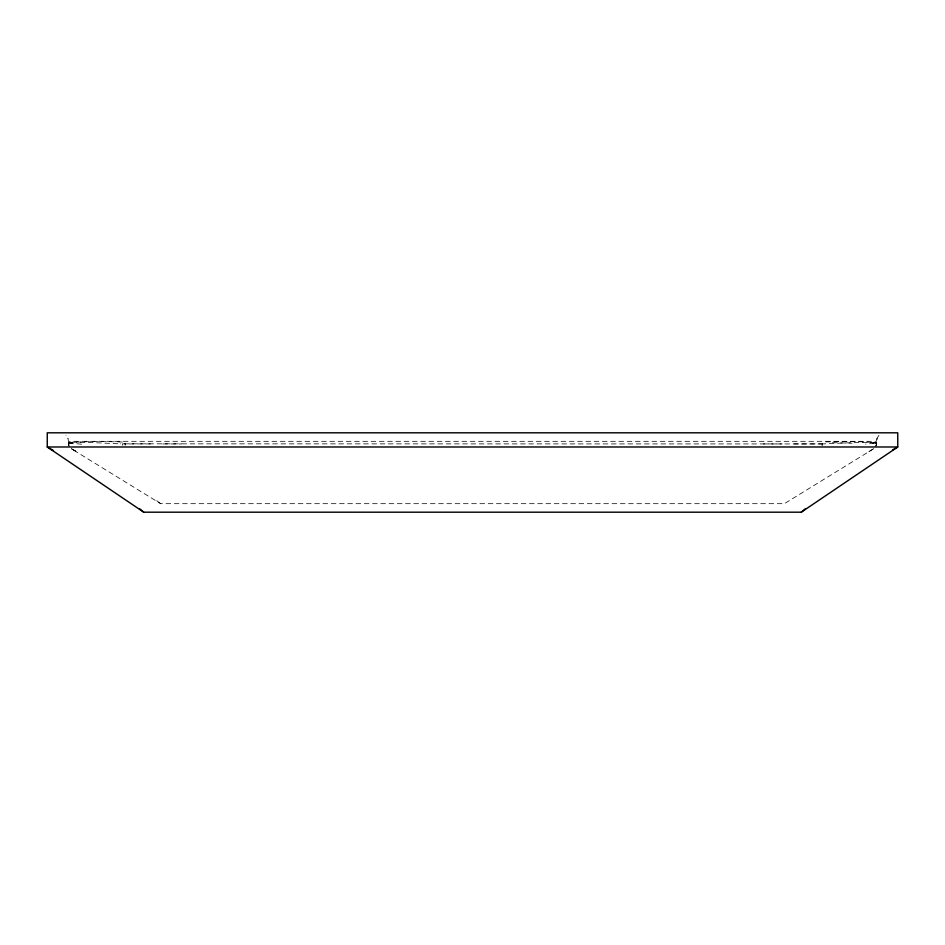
<?xml version="1.0" encoding="UTF-8"?>
<svg xmlns="http://www.w3.org/2000/svg" width="945" height="945" viewBox="0 0 945 945"><rect width="100%" height="100%" fill="white"/><g stroke="black" fill="none" stroke-linecap="round" stroke-linejoin="round"><path stroke-width="0.71" stroke-dasharray="4.72 3.54" d="M122.448 442A53.83 3.39 1.8 0 0 68.512 443.701L68.69 445.213L68.512 443.642L69.41 443.418L68.772 443.654M875.59 443.418L876.487 443.642L876.31 445.213L877.09 438.185L878.98 435.302M122.33 445.296L122.377 443.902L151.991 443.949M876.228 443.654L876.487 443.819A5.67 5.67 0 0 1 876.31 445.225L876.487 443.784A53.83 3.39 -1.8 0 0 822.552 442M877.09 438.185L876.487 441.315L68.512 441.315L67.91 438.185L66.02 435.302M876.487 443.819L875.767 446.583L876.487 443.784A5.67 5.67 0 0 1 876.298 445.213M821.855 445.319L822.622 443.949A53.818 1.429 -2.9 0 1 870.794 442.343A53.818 1.429 -2.9 0 1 865.537 444.115M822.233 444.611L822.622 443.902L793.009 443.949M868.892 451.651L873.688 448.662M873.794 448.651L784.35 503.685L160.65 503.685L71.206 448.651L76.911 451.604M872.707 443.276L876.487 442.638L875.59 442.638M822.622 443.949L120.239 443.831M69.41 442.638L68.512 442.638L72.293 443.276M162.764 443.949L181.617 443.949M763.383 443.949L782.236 443.949M832.427 442.638L852.095 443.217M71.312 448.662L76.108 451.651M156.728 500.696L160.65 503.685M69.233 446.583L67.91 438.185M68.831 445.142L68.512 443.819A5.67 5.67 0 0 0 68.69 445.225A5.67 5.67 0 0 1 68.512 443.772M822.622 443.902L822.67 445.296M125.201 443.949L125.248 445.308M81.636 444.185A53.83 1.441 3.1 0 1 73.049 442.201A53.83 1.441 3.1 0 1 120.334 443.902"/><path stroke-width="1.42" d="M801.277 512.19L897.75 446.985L897.75 432.81L47.25 432.81L47.25 446.985L143.723 512.19L801.277 512.19L805.53 508.646M892.801 449.82L897.75 446.985L47.25 446.985L53.44 450.529M139.47 508.646L143.723 512.19"/></g></svg>
